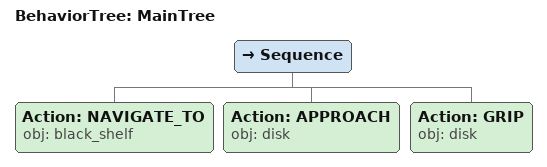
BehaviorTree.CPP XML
<root main_tree_to_execute="MainTree">
  <BehaviorTree ID="MainTree">
    <Sequence>
      <!-- Navigate to black_shelf -->
      <Action ID="NAVIGATE_TO" obj="black_shelf" />
      <!-- Approach disk -->
      <Action ID="APPROACH" obj="disk" />
      <!-- Grip disk -->
      <Action ID="GRIP" obj="disk" />
    </Sequence>
  </BehaviorTree>
</root>
